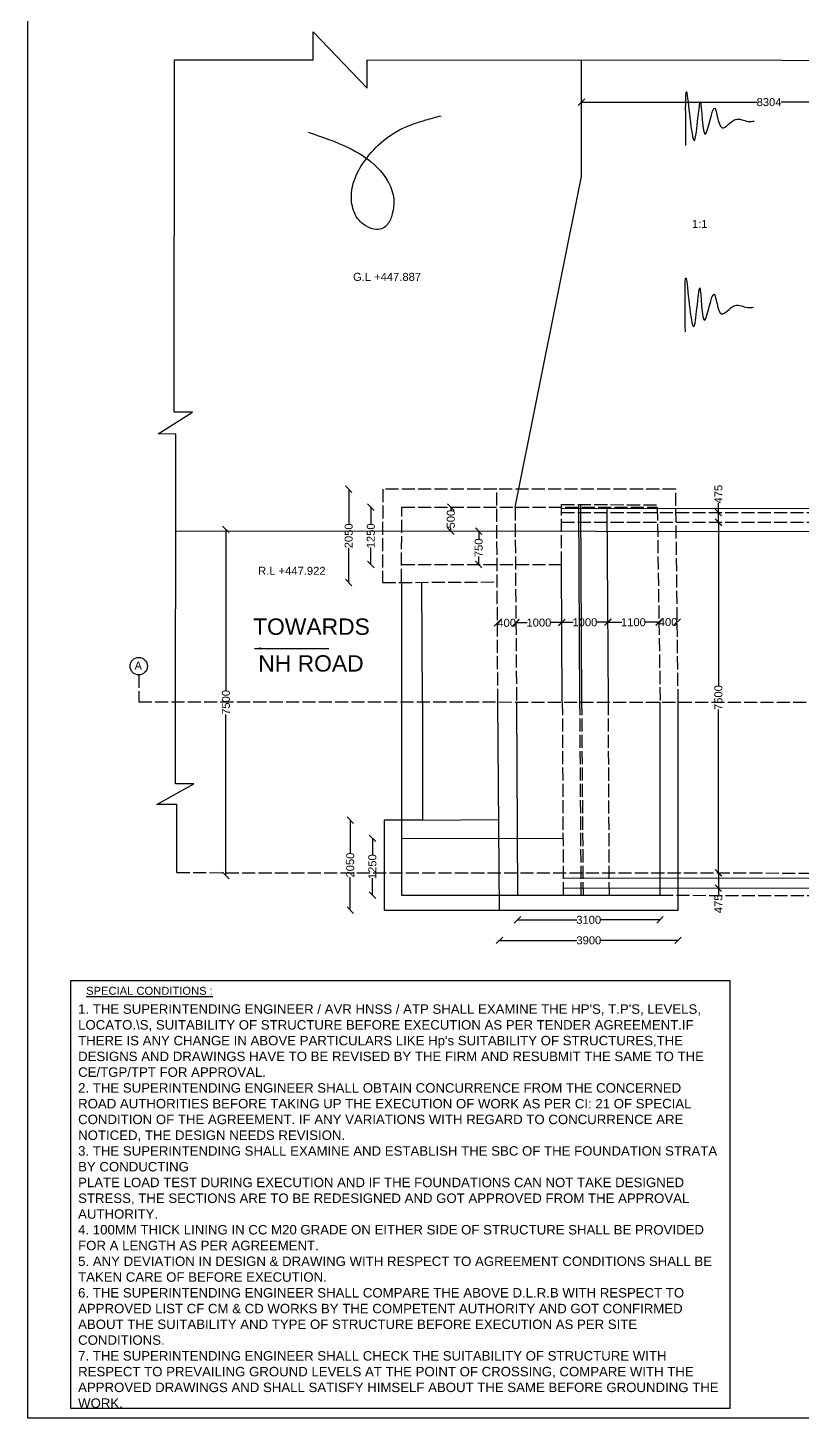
# Model space of a CAD drawing. Header units: millimetres. Extents: x 15958 to 24019, y 22343 to 28084.
# Drawn here: x 15958 to 18088, y 22343 to 26166 of the extents above; entities that cross this region are included whole.
import ezdxf

# ---------------------------------------------------------------- set-up
doc = ezdxf.new("R2010")
doc.units = ezdxf.units.MM
doc.header["$MEASUREMENT"] = 0
doc.linetypes.add('ACAD_ISO02W100', pattern=[15, 12, -3])
doc.layers.add('DIMENSION', color=2, linetype='Continuous')
doc.styles.get("Standard").update_dxf_attribs({"font": 'arial.ttf', "height": 22})
doc.dimstyles.get("Standard").update_dxf_attribs({"dimtxt": 22, "dimasz": 18, "dimexe": 0.18, "dimexo": 0.0625, "dimgap": 0.09, "dimtad": 0, "dimdec": 0, "dimzin": 0, "dimdsep": 46, "dimtxsty": 'Standard', "dimblk": 'OBLIQUE', "dimcen": 0.09, "dimse1": 1, "dimse2": 1, "dimadec": 0, "dimazin": 0, "dimtfac": 1, "dimtdec": 0, "dimtofl": 0, "dimtmove": 0, "dimatfit": 3, "dimfxl": 1, "dimtolj": 1, "dimtzin": 0, "dimarcsym": 0})

# ---------------------------------------------------------------- blocks, each defined once
blk = doc.blocks.new('_Oblique')
at = {"color": 0, "linetype": 'ByBlock', "lineweight": -2}
blk.add_line((-0.5, -0.5), (0.5, 0.5), dxfattribs=at)
blk = doc.blocks.new('*D37')
at = {"layer": 'Defpoints', "color": 0}
for p in [(17480.9, 25962.2), (18512.1, 25961.4), (18512.1, 25961.4)]:
    blk.add_point(p, dxfattribs=at)
at = {"layer": 'DIMENSION', "color": 0, "lineweight": -2}
for p, q in [((17480.9, 25961.4), (17963.6, 25961.4)), ((18512.1, 25961.4), (18029.4, 25961.4))]:
    blk.add_line(p, q, dxfattribs=at)
at = {"layer": 'DIMENSION', "color": 0, "lineweight": -2, "xscale": 18, "yscale": 18, "zscale": 18, "rotation": 180}
blk.add_blockref('_Oblique', (17480.9, 25961.4), dxfattribs=at)
at = {"layer": 'DIMENSION', "color": 0, "lineweight": -2, "xscale": 18, "yscale": 18, "zscale": 18}
blk.add_blockref('_Oblique', (18512.1, 25961.4), dxfattribs=at)
at = {"layer": 'DIMENSION', "color": 0, "insert": (17996.5, 25961.4), "char_height": 22, "attachment_point": 5}
blk.add_mtext('\\A1;8304', dxfattribs=at)
blk = doc.blocks.new('*D54')
at = {"layer": 'Defpoints', "color": 0}
for p in [(17300.4, 24529.5), (17426.6, 24530.3), (17426.6, 24530.3)]:
    blk.add_point(p, dxfattribs=at)
at = {"layer": 'DIMENSION', "color": 0, "lineweight": -2}
for p, q in [((17300.4, 24530.3), (17331.6, 24530.3)), ((17426.6, 24530.3), (17395.4, 24530.3))]:
    blk.add_line(p, q, dxfattribs=at)
at = {"layer": 'DIMENSION', "color": 0, "lineweight": -2, "xscale": 18, "yscale": 18, "zscale": 18, "rotation": 180}
blk.add_blockref('_Oblique', (17300.4, 24530.3), dxfattribs=at)
at = {"layer": 'DIMENSION', "color": 0, "lineweight": -2, "xscale": 18, "yscale": 18, "zscale": 18}
blk.add_blockref('_Oblique', (17426.6, 24530.3), dxfattribs=at)
at = {"layer": 'DIMENSION', "color": 0, "insert": (17363.5, 24530.3), "char_height": 22, "attachment_point": 5}
blk.add_mtext('\\A1;1000', dxfattribs=at)
blk = doc.blocks.new('*D55')
at = {"layer": 'Defpoints', "color": 0}
for p in [(17426.6, 24530.3), (17553.2, 24531.1), (17553.2, 24531.1)]:
    blk.add_point(p, dxfattribs=at)
at = {"layer": 'DIMENSION', "color": 0, "lineweight": -2}
for p, q in [((17426.6, 24531.1), (17458.1, 24531.1)), ((17553.2, 24531.1), (17521.8, 24531.1))]:
    blk.add_line(p, q, dxfattribs=at)
at = {"layer": 'DIMENSION', "color": 0, "lineweight": -2, "xscale": 18, "yscale": 18, "zscale": 18, "rotation": 180}
blk.add_blockref('_Oblique', (17426.6, 24531.1), dxfattribs=at)
at = {"layer": 'DIMENSION', "color": 0, "lineweight": -2, "xscale": 18, "yscale": 18, "zscale": 18}
blk.add_blockref('_Oblique', (17553.2, 24531.1), dxfattribs=at)
at = {"layer": 'DIMENSION', "color": 0, "insert": (17489.9, 24531.1), "char_height": 22, "attachment_point": 5}
blk.add_mtext('\\A1;1000', dxfattribs=at)
blk = doc.blocks.new('*D56')
at = {"layer": 'Defpoints', "color": 0}
for p in [(17553.2, 24531.1), (17693.7, 24533.2), (17693.7, 24531.2)]:
    blk.add_point(p, dxfattribs=at)
at = {"layer": 'DIMENSION', "color": 0, "lineweight": -2}
for p, q in [((17553.2, 24531.2), (17591.6, 24531.2)), ((17693.7, 24531.2), (17655.3, 24531.2))]:
    blk.add_line(p, q, dxfattribs=at)
at = {"layer": 'DIMENSION', "color": 0, "lineweight": -2, "xscale": 18, "yscale": 18, "zscale": 18, "rotation": 180}
blk.add_blockref('_Oblique', (17553.2, 24531.2), dxfattribs=at)
at = {"layer": 'DIMENSION', "color": 0, "lineweight": -2, "xscale": 18, "yscale": 18, "zscale": 18}
blk.add_blockref('_Oblique', (17693.7, 24531.2), dxfattribs=at)
at = {"layer": 'DIMENSION', "color": 0, "insert": (17623.5, 24531.2), "char_height": 22, "attachment_point": 5}
blk.add_mtext('\\A1;1100', dxfattribs=at)
blk = doc.blocks.new('*D61')
at = {"layer": 'Defpoints', "color": 0}
for p in [(17304.5, 23780.7), (17696.6, 23780.4), (17696.6, 23712.9)]:
    blk.add_point(p, dxfattribs=at)
at = {"layer": 'DIMENSION', "color": 0, "lineweight": -2}
for p, q in [((17304.5, 23712.9), (17467.7, 23712.9)), ((17696.6, 23712.9), (17533.4, 23712.9))]:
    blk.add_line(p, q, dxfattribs=at)
at = {"layer": 'DIMENSION', "color": 0, "lineweight": -2, "xscale": 18, "yscale": 18, "zscale": 18, "rotation": 180}
blk.add_blockref('_Oblique', (17304.5, 23712.9), dxfattribs=at)
at = {"layer": 'DIMENSION', "color": 0, "lineweight": -2, "xscale": 18, "yscale": 18, "zscale": 18}
blk.add_blockref('_Oblique', (17696.6, 23712.9), dxfattribs=at)
at = {"layer": 'DIMENSION', "color": 0, "insert": (17500.5, 23712.9), "char_height": 22, "attachment_point": 5}
blk.add_mtext('\\A1;3100', dxfattribs=at)
blk = doc.blocks.new('*D62')
at = {"layer": 'Defpoints', "color": 0}
for p in [(17255.4, 23739.6), (17746.2, 23739.3), (17746.2, 23656.5)]:
    blk.add_point(p, dxfattribs=at)
at = {"layer": 'DIMENSION', "color": 0, "lineweight": -2}
for p, q in [((17255.4, 23656.5), (17467.9, 23656.5)), ((17746.2, 23656.5), (17533.7, 23656.5))]:
    blk.add_line(p, q, dxfattribs=at)
at = {"layer": 'DIMENSION', "color": 0, "lineweight": -2, "xscale": 18, "yscale": 18, "zscale": 18, "rotation": 180}
blk.add_blockref('_Oblique', (17255.4, 23656.5), dxfattribs=at)
at = {"layer": 'DIMENSION', "color": 0, "lineweight": -2, "xscale": 18, "yscale": 18, "zscale": 18}
blk.add_blockref('_Oblique', (17746.2, 23656.5), dxfattribs=at)
at = {"layer": 'DIMENSION', "color": 0, "insert": (17500.8, 23656.5), "char_height": 22, "attachment_point": 5}
blk.add_mtext('\\A1;3900', dxfattribs=at)
blk = doc.blocks.new('*D63')
at = {"layer": 'Defpoints', "color": 0}
for p in [(16985.5, 23937.2), (16905.6, 23780.9), (16998.5, 23780.9)]:
    blk.add_point(p, dxfattribs=at)
at = {"layer": 'DIMENSION', "color": 0, "lineweight": -2}
for p, q in [((16905.6, 23937.2), (16905.6, 23890.9)), ((16905.6, 23780.9), (16905.6, 23827.2))]:
    blk.add_line(p, q, dxfattribs=at)
at = {"layer": 'DIMENSION', "color": 0, "lineweight": -2, "xscale": 18, "yscale": 18, "zscale": 18}
for p, rotation in [((16905.6, 23937.2), 90), ((16905.6, 23780.9), 270)]:
    blk.add_blockref('_Oblique', p, dxfattribs=dict(at, rotation=rotation))
at = {"layer": 'DIMENSION', "color": 0, "insert": (16905.6, 23859.1), "char_height": 22, "attachment_point": 5, "rotation": 90}
blk.add_mtext('\\A1;1250', dxfattribs=at)
blk = doc.blocks.new('*D64')
at = {"layer": 'Defpoints', "color": 0}
for p in [(16990.9, 23987.2), (16844.8, 23739.8), (16990.7, 23739.8)]:
    blk.add_point(p, dxfattribs=at)
at = {"layer": 'DIMENSION', "color": 0, "lineweight": -2}
for p, q in [((16844.8, 23987.2), (16844.8, 23896.6)), ((16844.8, 23739.8), (16844.8, 23830.4))]:
    blk.add_line(p, q, dxfattribs=at)
at = {"layer": 'DIMENSION', "color": 0, "lineweight": -2, "xscale": 18, "yscale": 18, "zscale": 18}
for p, rotation in [((16844.8, 23987.2), 90), ((16844.8, 23739.8), 270)]:
    blk.add_blockref('_Oblique', p, dxfattribs=dict(at, rotation=rotation))
at = {"layer": 'DIMENSION', "color": 0, "insert": (16844.8, 23863.5), "char_height": 22, "attachment_point": 5, "rotation": 90}
blk.add_mtext('\\A1;2050', dxfattribs=at)
blk = doc.blocks.new('*D65')
at = {"layer": 'Defpoints', "color": 0}
for p in [(17001, 24847.8), (16901.3, 24690), (16994.2, 24690)]:
    blk.add_point(p, dxfattribs=at)
at = {"layer": 'DIMENSION', "color": 0, "lineweight": -2}
for p, q in [((16901.3, 24847.8), (16901.3, 24800.8)), ((16901.3, 24690), (16901.3, 24737))]:
    blk.add_line(p, q, dxfattribs=at)
at = {"layer": 'DIMENSION', "color": 0, "lineweight": -2, "xscale": 18, "yscale": 18, "zscale": 18}
for p, rotation in [((16901.3, 24847.8), 90), ((16901.3, 24690), 270)]:
    blk.add_blockref('_Oblique', p, dxfattribs=dict(at, rotation=rotation))
at = {"layer": 'DIMENSION', "color": 0, "insert": (16901.3, 24768.9), "char_height": 22, "attachment_point": 5, "rotation": 90}
blk.add_mtext('\\A1;1250', dxfattribs=at)
blk = doc.blocks.new('*D66')
at = {"layer": 'Defpoints', "color": 0}
for p in [(16986.6, 24897.5), (16840.4, 24640.3), (16986.4, 24640.3)]:
    blk.add_point(p, dxfattribs=at)
at = {"layer": 'DIMENSION', "color": 0, "lineweight": -2}
for p, q in [((16840.4, 24897.5), (16840.4, 24802)), ((16840.4, 24640.3), (16840.4, 24735.8))]:
    blk.add_line(p, q, dxfattribs=at)
at = {"layer": 'DIMENSION', "color": 0, "lineweight": -2, "xscale": 18, "yscale": 18, "zscale": 18}
for p, rotation in [((16840.4, 24897.5), 90), ((16840.4, 24640.3), 270)]:
    blk.add_blockref('_Oblique', p, dxfattribs=dict(at, rotation=rotation))
at = {"layer": 'DIMENSION', "color": 0, "insert": (16840.4, 24768.9), "char_height": 22, "attachment_point": 5, "rotation": 90}
blk.add_mtext('\\A1;2050', dxfattribs=at)
blk = doc.blocks.new('*D67')
at = {"layer": 'Defpoints', "color": 0}
for p in [(17193.8, 24847.6), (17121.3, 24781.9), (17193.8, 24781.9)]:
    blk.add_point(p, dxfattribs=at)
at = {"layer": 'DIMENSION', "color": 0, "lineweight": -2}
for p, q in [((17121.3, 24847.6), (17121.3, 24839.1)), ((17121.3, 24781.9), (17121.3, 24790.4))]:
    blk.add_line(p, q, dxfattribs=at)
at = {"layer": 'DIMENSION', "color": 0, "lineweight": -2, "xscale": 18, "yscale": 18, "zscale": 18}
for p, rotation in [((17121.3, 24847.6), 90), ((17121.3, 24781.9), 270)]:
    blk.add_blockref('_Oblique', p, dxfattribs=dict(at, rotation=rotation))
at = {"layer": 'DIMENSION', "color": 0, "insert": (17121.3, 24814.8), "char_height": 22, "attachment_point": 5, "rotation": 90}
blk.add_mtext('\\A1;500', dxfattribs=at)
blk = doc.blocks.new('*D68')
at = {"layer": 'Defpoints', "color": 0}
for p in [(17182.3, 24781.9), (17182.2, 24689.9), (17197.9, 24689.9)]:
    blk.add_point(p, dxfattribs=at)
at = {"layer": 'DIMENSION', "color": 0, "lineweight": -2}
for p, q in [((17197.9, 24781.9), (17197.9, 24760.2)), ((17197.9, 24689.9), (17197.9, 24711.6))]:
    blk.add_line(p, q, dxfattribs=at)
at = {"layer": 'DIMENSION', "color": 0, "lineweight": -2, "xscale": 18, "yscale": 18, "zscale": 18}
for p, rotation in [((17197.9, 24781.9), 90), ((17197.9, 24689.9), 270)]:
    blk.add_blockref('_Oblique', p, dxfattribs=dict(at, rotation=rotation))
at = {"layer": 'DIMENSION', "color": 0, "insert": (17197.9, 24735.9), "char_height": 22, "attachment_point": 5, "rotation": 90}
blk.add_mtext('\\A1;750', dxfattribs=at)
blk = doc.blocks.new('*D69')
at = {"layer": 'Defpoints', "color": 0}
for p in [(17249.4, 24530.1), (17300.4, 24529.5), (17300.4, 24529.5)]:
    blk.add_point(p, dxfattribs=at)
at = {"layer": 'DIMENSION', "color": 0, "lineweight": -2}
for p, q in [((17249.4, 24529.5), (17250.1, 24529.5)), ((17300.4, 24529.5), (17299.7, 24529.5))]:
    blk.add_line(p, q, dxfattribs=at)
at = {"layer": 'DIMENSION', "color": 0, "lineweight": -2, "xscale": 18, "yscale": 18, "zscale": 18, "rotation": 180}
blk.add_blockref('_Oblique', (17249.4, 24529.5), dxfattribs=at)
at = {"layer": 'DIMENSION', "color": 0, "lineweight": -2, "xscale": 18, "yscale": 18, "zscale": 18}
blk.add_blockref('_Oblique', (17300.4, 24529.5), dxfattribs=at)
at = {"layer": 'DIMENSION', "color": 0, "insert": (17274.9, 24529.5), "char_height": 22, "attachment_point": 5}
blk.add_mtext('\\A1;400', dxfattribs=at)
blk = doc.blocks.new('*D70')
at = {"layer": 'Defpoints', "color": 0}
for p in [(17693.7, 24531.2), (17744.1, 24531.8), (17744.1, 24531.8)]:
    blk.add_point(p, dxfattribs=at)
at = {"layer": 'DIMENSION', "color": 0, "lineweight": -2}
for p, q in [((17693.7, 24531.8), (17694.1, 24531.8)), ((17744.1, 24531.8), (17743.7, 24531.8))]:
    blk.add_line(p, q, dxfattribs=at)
at = {"layer": 'DIMENSION', "color": 0, "lineweight": -2, "xscale": 18, "yscale": 18, "zscale": 18, "rotation": 180}
blk.add_blockref('_Oblique', (17693.7, 24531.8), dxfattribs=at)
at = {"layer": 'DIMENSION', "color": 0, "lineweight": -2, "xscale": 18, "yscale": 18, "zscale": 18}
blk.add_blockref('_Oblique', (17744.1, 24531.8), dxfattribs=at)
at = {"layer": 'DIMENSION', "color": 0, "insert": (17718.9, 24531.8), "char_height": 22, "attachment_point": 5}
blk.add_mtext('\\A1;400', dxfattribs=at)
blk = doc.blocks.new('*D71')
at = {"layer": 'Defpoints', "color": 0}
for p in [(17857.1, 24832.8), (17857.1, 24806.2), (17857.1, 24806.2)]:
    blk.add_point(p, dxfattribs=at)
at = {"layer": 'DIMENSION', "color": 0, "lineweight": -2}
for p, q in [((17857.1, 24832.8), (17857.1, 24858.7)), ((17857.1, 24806.2), (17857.1, 24832.8))]:
    blk.add_line(p, q, dxfattribs=at)
at = {"layer": 'DIMENSION', "color": 0, "lineweight": -2, "xscale": 18, "yscale": 18, "zscale": 18}
for p, rotation in [((17857.1, 24832.8), 90), ((17857.1, 24806.2), 270)]:
    blk.add_blockref('_Oblique', p, dxfattribs=dict(at, rotation=rotation))
at = {"layer": 'DIMENSION', "color": 0, "insert": (17857.1, 24883.6), "char_height": 22, "attachment_point": 5, "rotation": 90}
blk.add_mtext('\\A1;475', dxfattribs=at)
blk = doc.blocks.new('*D72')
at = {"layer": 'Defpoints', "color": 0}
for p in [(17857.1, 24806.2), (17856.5, 23841.9), (17857.3, 23841.9)]:
    blk.add_point(p, dxfattribs=at)
at = {"layer": 'DIMENSION', "color": 0, "lineweight": -2}
for p, q in [((17857.3, 24806.2), (17857.3, 24356.9)), ((17857.3, 23841.9), (17857.3, 24291.2))]:
    blk.add_line(p, q, dxfattribs=at)
at = {"layer": 'DIMENSION', "color": 0, "lineweight": -2, "xscale": 18, "yscale": 18, "zscale": 18}
for p, rotation in [((17857.3, 24806.2), 90), ((17857.3, 23841.9), 270)]:
    blk.add_blockref('_Oblique', p, dxfattribs=dict(at, rotation=rotation))
at = {"layer": 'DIMENSION', "color": 0, "insert": (17857.3, 24324.1), "char_height": 22, "attachment_point": 5, "rotation": 90}
blk.add_mtext('\\A1;7500', dxfattribs=at)
blk = doc.blocks.new('*D73')
at = {"layer": 'Defpoints', "color": 0}
for p in [(17857.3, 23841.9), (17857.2, 23799.8), (17857.2, 23799.8)]:
    blk.add_point(p, dxfattribs=at)
at = {"layer": 'DIMENSION', "color": 0, "lineweight": -2}
for p, q in [((17857.2, 23841.9), (17857.2, 23799.8)), ((17857.2, 23799.8), (17857.2, 23781.8))]:
    blk.add_line(p, q, dxfattribs=at)
at = {"layer": 'DIMENSION', "color": 0, "lineweight": -2, "xscale": 18, "yscale": 18, "zscale": 18}
for p, rotation in [((17857.2, 23841.9), 90), ((17857.2, 23799.8), 270)]:
    blk.add_blockref('_Oblique', p, dxfattribs=dict(at, rotation=rotation))
at = {"layer": 'DIMENSION', "color": 0, "insert": (17857.2, 23756.8), "char_height": 22, "attachment_point": 5, "rotation": 90}
blk.add_mtext('\\A1;475', dxfattribs=at)
blk = doc.blocks.new('*D74')
at = {"layer": 'Defpoints', "color": 0}
for p in [(16499.9, 24786.8), (16502.7, 23834.7), (16511.5, 23834.7)]:
    blk.add_point(p, dxfattribs=at)
at = {"layer": 'DIMENSION', "color": 0, "lineweight": -2}
for p, q in [((16502.7, 24786.8), (16502.7, 24343.6)), ((16502.7, 23834.7), (16502.7, 24278))]:
    blk.add_line(p, q, dxfattribs=at)
at = {"layer": 'DIMENSION', "color": 0, "lineweight": -2, "xscale": 18, "yscale": 18, "zscale": 18}
for p, rotation in [((16502.7, 24786.8), 90), ((16502.7, 23834.7), 270)]:
    blk.add_blockref('_Oblique', p, dxfattribs=dict(at, rotation=rotation))
at = {"layer": 'DIMENSION', "color": 0, "insert": (16502.7, 24310.8), "char_height": 22, "attachment_point": 5, "rotation": 90}
blk.add_mtext('\\A1;7500', dxfattribs=at)

msp = doc.modelspace()

# ---------------------------------------------------------------- linework, layer by layer
at = {"layer": 'DIMENSION', "color": 0}
for points in [[(15957.8, 28084), (24010, 28084), (24010, 22342.5), (15957.8, 22342.5)], [(16076.1, 23545.9), (17888.4, 23545.9), (17888.4, 22369.1), (16076.1, 22369.1)]]:
    msp.add_lwpolyline(points, close=True, dxfattribs=at)
for points in [[(16367.6, 23842.7), (16367.7, 24029.9), (16312.5, 24029.9), (16414.8, 24086.9), (16364.5, 24086.9), (16365.2, 25048.9), (16316.5, 25049), (16410.9, 25108.7), (16360.4, 25108.7), (16361.1, 26078.2), (16742.3, 26077.9), (16742.3, 26154.8), (16891.3, 25999.8), (16891.4, 26077.5), (21454, 26074.2)], [(17297.8, 24847.5), (17480.7, 25757.1), (17481, 26077.1)], [(17472.1, 24854.6), (17475.6, 24311.8)], [(17477.9, 24854.6), (17481.1, 24311.8)], [(17425.8, 24844.8), (20892.9, 24842.4), (20894.6, 23778.1), (20629.1, 23778.3), (20628.1, 24309.5)], [(17554.6, 24311.7), (17551.3, 24847.4)], [(16365, 24782.5), (22139.2, 24778.3)], [(17427.9, 24311.8), (17425.6, 24689.7)], [(16986, 24639.8), (16985.4, 23780.9), (17696.6, 23780.4), (17697, 24311.6)], [(17043.7, 24312.1), (17042, 24640.9)], [(17043.7, 24312.1), (17043.5, 23987.1), (16938.2, 23987.2), (16938.1, 23739.9), (17255.4, 23739.6), (17250.6, 24312)], [(17255.4, 23739.6), (17746.2, 23739.3), (17746.6, 24311.6)], [(17302.1, 24311.9), (17304.5, 23780.7)], [(17043.5, 23987.1), (17253.3, 23988.9)], [(16985.5, 23937.2), (17430.7, 23936.9)], [(17430.3, 23828), (20894.5, 23825.5)], [(20894.6, 23796.5), (17430.5, 23800.2)]]:
    msp.add_lwpolyline(points, dxfattribs=at)
at = {"layer": 'DIMENSION', "color": 0, "linetype": 'ACAD_ISO02W100', "ltscale": 3}
for points in [[(17250.6, 24312), (17247.5, 24897.3), (16933.9, 24897.5), (16933.7, 24640.4), (17248.8, 24642)], [(17746.6, 24311.6), (17739.9, 24896.8), (17247.5, 24897.3)], [(16986.1, 24690.1), (17425.6, 24689.7), (17425.8, 24854.7), (17690.8, 24854.5)], [(16986, 24642.2), (16986.2, 24847.8), (17689, 24847.3), (17697, 24311.6)], [(17297.8, 24847.5), (17302.1, 24311.9)], [(17425.7, 24833.1), (20892.9, 24831)], [(17425.7, 24806.6), (20892.9, 24804.1)], [(16263.1, 24386.7), (16263, 24312.7), (22258.1, 24308.3), (22258.1, 24382.2)], [(17427.9, 24311.8), (17430.6, 23780.6)], [(17475.6, 24311.8), (17479.2, 23780.6)], [(17481.1, 24311.8), (17484.9, 23780.6)], [(17557.4, 23780.5), (17554.6, 24311.7)], [(16367.6, 23842.7), (22140.9, 23839.3)], [(17696.6, 23780.4), (20894.6, 23778.1)]]:
    msp.add_lwpolyline(points, dxfattribs=at)
at = {"layer": 'DIMENSION', "color": 0}
msp.add_circle((16263.1, 24410.5), 23.9, dxfattribs=at)
for points in [[(17768.1, 25841.9), (17770.8, 25984.8), (17792.3, 25857.2), (17807.9, 25962.3), (17821.4, 25873.6), (17847.4, 25945.3), (17867.5, 25890.8), (17904.7, 25914.1), (17938.7, 25908.6), (17955.4, 25909.2)], [(16728.7, 25878.9), (16841, 25835.6), (16910.1, 25790.3), (16950.1, 25740.1), (16964.2, 25695.1), (16960.1, 25654.3), (16946.9, 25625.2), (16934.5, 25614.9), (16916.6, 25611.6), (16889.2, 25620.2), (16864.7, 25641.9), (16848.5, 25687), (16853.1, 25738.3), (16879.1, 25792.3), (16928.5, 25849.6), (16998.7, 25893.9), (17052.5, 25912.4), (17094.4, 25924.2)], [(17766.4, 25330.1), (17769.1, 25473), (17790.6, 25345.4), (17806.3, 25450.5), (17819.8, 25361.8), (17845.7, 25433.5), (17865.9, 25379.1), (17903, 25402.4), (17937, 25396.9), (17953.8, 25397.4)]]:
    msp.add_spline(points, degree=3, dxfattribs=at)

# ---------------------------------------------------------------- texts
for s, height, p in [('1:1', 22, (17784.6, 25615.8)), ('G.L +447.887', 22, (16852.3, 25470)), ('R.L +447.922', 22, (16591.3, 24661.7)), ('TOWARDS ', 45, (16577.4, 24496.7)), ('NH ROAD ', 45, (16591.7, 24395.6)), ('A', 22, (16251.3, 24400.9)), ('%%USPECIAL CONDITIONS :', 22, (16118.3, 23506.8))]:
    msp.add_text(s, height=height, dxfattribs=at).set_placement(p)
at = {"layer": 'DIMENSION', "color": 0, "insert": (16096.2, 23480.5), "char_height": 26, "width": 1759.604, "attachment_point": 1}
msp.add_mtext("1. THE SUPERINTENDING ENGINEER / AVR HNSS / ATP SHALL EXAMINE THE HP'S, T.P'S, LEVELS, LOCATO.\\\\S, SUITABILITY OF STRUCTURE BEFORE EXECUTION AS PER TENDER AGREEMENT.IF THERE IS ANY CHANGE IN ABOVE PARTICULARS LIKE Hp's SUITABILITY OF STRUCTURES,THE DESIGNS AND DRAWINGS HAVE TO BE REVISED BY THE FIRM AND RESUBMIT THE SAME TO THE CE/TGP/TPT FOR APPROVAL. \\P2. THE SUPERINTENDING ENGINEER SHALL OBTAIN CONCURRENCE FROM THE CONCERNED ROAD AUTHORITIES BEFORE TAKING UP THE EXECUTION OF WORK AS PER CI: 21 OF SPECIAL CONDITION OF THE AGREEMENT. IF ANY VARIATIONS WITH REGARD TO CONCURRENCE ARE NOTICED, THE DESIGN NEEDS REVISION. \\P3. THE SUPERINTENDING SHALL EXAMINE AND ESTABLISH THE SBC OF THE FOUNDATION STRATA BY CONDUCTING  \\PPLATE LOAD TEST DURING EXECUTION AND IF THE FOUNDATIONS CAN NOT TAKE DESIGNED STRESS, THE SECTIONS ARE TO BE REDESIGNED AND GOT APPROVED FROM THE APPROVAL AUTHORITY. \\P4. 100MM THICK LINING IN CC M20 GRADE ON EITHER SIDE OF STRUCTURE SHALL BE PROVIDED FOR A LENGTH AS PER AGREEMENT. \\P5. ANY DEVIATION IN DESIGN & DRAWING WITH RESPECT TO AGREEMENT CONDITIONS SHALL BE TAKEN CARE OF BEFORE EXECUTION. \\P6. THE SUPERINTENDING ENGINEER SHALL COMPARE THE ABOVE D.L.R.B WITH RESPECT TO APPROVED LIST CF CM & CD WORKS BY THE COMPETENT AUTHORITY AND GOT CONFIRMED ABOUT THE SUITABILITY AND TYPE OF STRUCTURE BEFORE EXECUTION AS PER SITE CONDITIONS. \\P7. THE SUPERINTENDING ENGINEER SHALL CHECK THE SUITABILITY OF STRUCTURE WITH RESPECT TO PREVAILING GROUND LEVELS AT THE POINT OF CROSSING, COMPARE WITH THE APPROVED DRAWINGS AND SHALL SATISFY HIMSELF ABOUT THE SAME BEFORE GROUNDING THE WORK. ", dxfattribs=at)

# ---------------------------------------------------------------- dimensions: what is measured, and where the dimension line sits
at = {"layer": 'DIMENSION', "color": 0}
for base, p1, p2, text, picture, middle in [((18512.1, 25961.4), (17480.9, 25962.2), (18512.1, 25961.4), '8304', '*D37', (17996.5, 25961.4)), ((17744.1, 24531.8), (17693.7, 24531.2), (17744.1, 24531.8), '400', '*D70', (17718.9, 24531.8)), ((17300.4, 24529.5), (17249.4, 24530.1), (17300.4, 24529.5), '400', '*D69', (17274.9, 24529.5)), ((17426.6, 24530.3), (17300.4, 24529.5), (17426.6, 24530.3), '1000', '*D54', (17363.5, 24530.3)), ((17553.2, 24531.1), (17426.6, 24530.3), (17553.2, 24531.1), '1000', '*D55', (17489.9, 24531.1)), ((17693.7, 24531.2), (17553.2, 24531.1), (17693.7, 24533.2), '1100', '*D56', (17623.5, 24531.2)), ((17696.6, 23712.9), (17304.5, 23780.7), (17696.6, 23780.4), '3100', '*D61', (17500.5, 23712.9)), ((17746.2, 23656.5), (17255.4, 23739.6), (17746.2, 23739.3), '3900', '*D62', (17500.8, 23656.5))]:
    dim = msp.add_linear_dim(base=base, p1=p1, p2=p2, text=text, dimstyle='Standard', dxfattribs=at)
    dim.commit()
    dim.dimension.update_dxf_attribs({"geometry": picture, "text_midpoint": middle})
for base, p1, p2, text, picture, middle in [((16840.4, 24640.3), (16986.6, 24897.5), (16986.4, 24640.3), '2050', '*D66', (16840.4, 24768.9)), ((16901.3, 24690), (17001, 24847.8), (16994.2, 24690), '1250', '*D65', (16901.3, 24768.9)), ((17121.3, 24781.9), (17193.8, 24847.6), (17193.8, 24781.9), '500', '*D67', (17121.3, 24814.8)), ((17857.3, 23841.9), (17857.1, 24806.2), (17856.5, 23841.9), '7500', '*D72', (17857.3, 24324.1)), ((16502.7, 23834.7), (16499.9, 24786.8), (16511.5, 23834.7), '7500', '*D74', (16502.7, 24310.8)), ((17197.9, 24689.9), (17182.3, 24781.9), (17182.2, 24689.9), '750', '*D68', (17197.9, 24735.9)), ((16844.8, 23739.8), (16990.9, 23987.2), (16990.7, 23739.8), '2050', '*D64', (16844.8, 23863.5)), ((16905.6, 23780.9), (16985.5, 23937.2), (16998.5, 23780.9), '1250', '*D63', (16905.6, 23859.1)), ((17857.2, 23799.8), (17857.3, 23841.9), (17857.2, 23799.8), '475', '*D73', (17857.2, 23756.8))]:
    dim = msp.add_linear_dim(base=base, p1=p1, p2=p2, angle=90, text=text, dimstyle='Standard', dxfattribs=at)
    dim.commit()
    dim.dimension.update_dxf_attribs({"geometry": picture, "text_midpoint": middle})
dim = msp.add_linear_dim(base=(17857.1, 24806.2), p1=(17857.1, 24832.8), p2=(17857.1, 24806.2), angle=90, text='475', dimstyle='Standard', dxfattribs=at)
dim.commit()
dim.dimension.update_dxf_attribs({"geometry": '*D71', "text_midpoint": (17857.1, 24883.6), "dimtype": 160})

# ---------------------------------------------------------------- leaders
msp.add_leader([(16581.1, 24459.1), (16786.2, 24459.1)], dimstyle='Standard', override={"dimgap": 0.09, "dimtad": 0}, dxfattribs=at)

doc.saveas('drawing.dxf')
